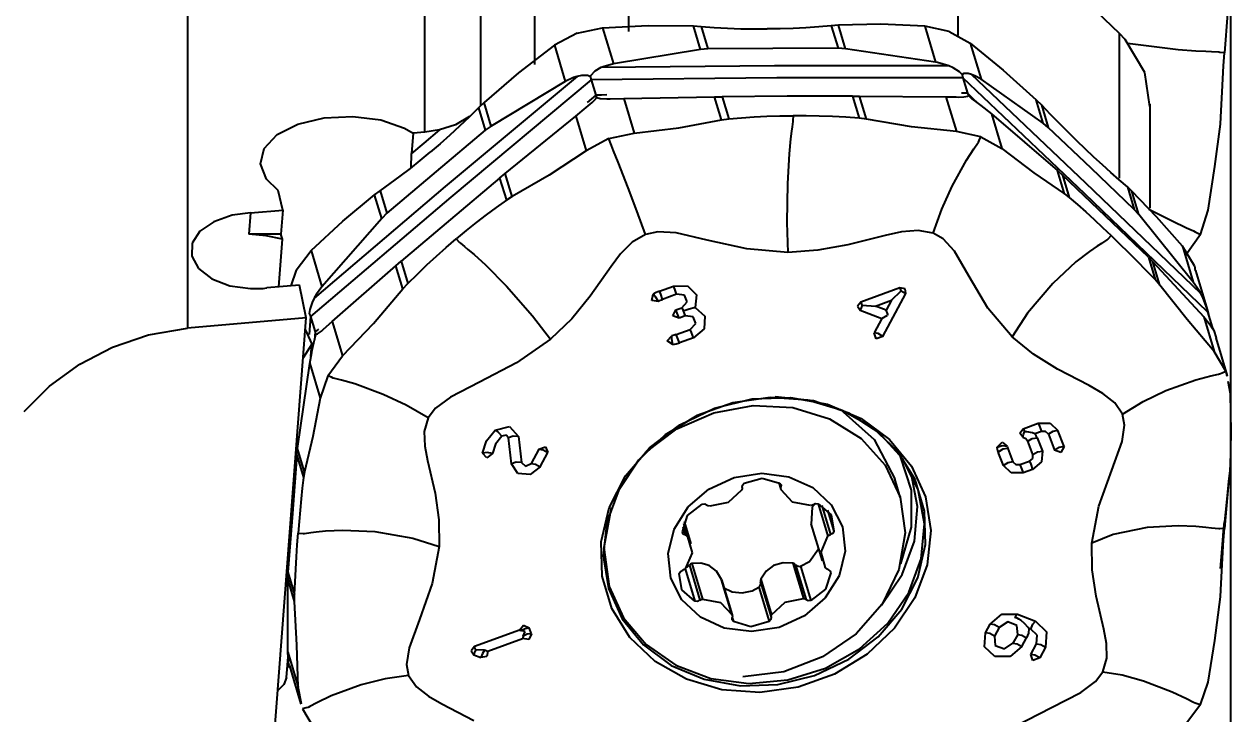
# Model space of a CAD drawing. Extents: x -70 to 148, y -70 to 126.
# Drawn here: x 94.71 to 123.14, y 42.43 to 58.61 of the extents above; entities that cross this region are included whole.
import ezdxf

# ---------------------------------------------------------------- set-up
doc = ezdxf.new("R2010")
doc.units = 0
doc.layers.add('1', color=4, linetype='Continuous')
doc.layers.add('2', color=7, linetype='Continuous')
doc.styles.get("Standard").update_dxf_attribs({"font": 'Monospac821 BT', "height": 3.5})
doc.styles.add('STANDARD 3.5 mm', font='Monospac821 BT.shx', dxfattribs={"height": 3.5})
doc.dimstyles.new('AM_DIN', dxfattribs={"dimtxt": 3.5, "dimasz": 2.5, "dimexe": 2, "dimexo": 1, "dimgap": 1, "dimtad": 1, "dimtoh": 1, "dimdsep": 46, "dimtxsty": 'STANDARD 3.5 mm', "dimsah": 1, "dimcen": 0.09, "dimadec": 0, "dimazin": 2, "dimtp": 1, "dimtm": 1e-09, "dimtfac": 1, "dimtdec": 4, "dimtmove": 0, "dimatfit": 3, "dimfxl": 1, "dimtolj": 1, "dimtzin": 0, "dimarcsym": 0})
doc.dimstyles.get("Standard").update_dxf_attribs({"dimtxt": 3.5, "dimasz": 2.5, "dimexe": 1.25, "dimexo": 0, "dimtad": 1, "dimtoh": 1, "dimdsep": 46, "dimtxsty": 'STANDARD', "dimsah": 1, "dimcen": 0.09, "dimazin": 2, "dimtp": 1, "dimtm": 1, "dimtfac": 1, "dimtdec": 4, "dimtmove": 0, "dimatfit": 3, "dimfxl": 1, "dimtolj": 1, "dimtzin": 0, "dimarcsym": 0})

# ---------------------------------------------------------------- blocks, each defined once
blk = doc.blocks.new('VDDIM_DEFAULT')
at = {"linetype": 'Continuous', "lineweight": -2, "extrusion": (0, 0, -1)}
blk.add_hatch(color=0, dxfattribs=at).paths.add_polyline_path([(0, 0), (1, -0.1665), (1, 0.1665)], flags=0)
blk = doc.blocks.new('*D355D')
at = {"layer": '2'}
for p, q in [((60, 44.466), (60, 112.267)), ((123.012, 71), (123.012, 112.267)), ((60, 110.267), (123.012, 110.267))]:
    blk.add_line(p, q, dxfattribs=at)
at = {"layer": '2', "xscale": 2.5, "yscale": 2.5, "rotation": 180}
blk.add_blockref('VDDIM_DEFAULT', (60, 110.267), dxfattribs=at)
at = {"layer": '2', "xscale": 2.5, "yscale": 2.5}
blk.add_blockref('VDDIM_DEFAULT', (123.012, 110.267), dxfattribs=at)
at = {"layer": '2', "insert": (91.506, 111.267), "char_height": 3.5, "attachment_point": 8, "style": 'STANDARD 3.5 mm'}
blk.add_mtext('63', dxfattribs=at)
blk = doc.blocks.new('*D355E')
at = {"layer": '2'}
for p, q in [((124, 70), (147.927, 70)), ((145.927, 70), (145.927, -70)), ((124, -70), (147.927, -70))]:
    blk.add_line(p, q, dxfattribs=at)
at = {"layer": '2', "xscale": 2.5, "yscale": 2.5}
for p, rotation in [((145.927, 70), 89.99999999999426), ((145.927, -70), 269.9999999999828)]:
    blk.add_blockref('VDDIM_DEFAULT', p, dxfattribs=dict(at, rotation=rotation))
at = {"layer": '2', "insert": (144.927, -0.068), "char_height": 3.5, "attachment_point": 8, "rotation": 90, "style": 'STANDARD 3.5 mm'}
blk.add_mtext('ø140', dxfattribs=at)
blk = doc.blocks.new('*D355F')
at = {"layer": '2'}
for p, q in [((123.909, 62.391), (139.927, 62.391)), ((137.927, 62.391), (137.927, -62.551)), ((123.909, -62.551), (139.927, -62.551))]:
    blk.add_line(p, q, dxfattribs=at)
at = {"layer": '2', "xscale": 2.5, "yscale": 2.5}
for p, rotation in [((137.927, 62.391), 89.99999999999426), ((137.927, -62.551), 269.9999999999828)]:
    blk.add_blockref('VDDIM_DEFAULT', p, dxfattribs=dict(at, rotation=rotation))
at = {"layer": '2', "insert": (136.927, -0.08), "char_height": 3.5, "attachment_point": 8, "rotation": 90, "style": 'STANDARD 3.5 mm'}
blk.add_mtext('ø125', dxfattribs=at)
blk = doc.blocks.new('*D3573')
at = {"layer": '2'}
for p, q in [((0, 0), (0, 121.877)), ((123.022, 0), (123.022, 121.877)), ((0, 120.627), (123.022, 120.627))]:
    blk.add_line(p, q, dxfattribs=at)
at = {"layer": '2', "xscale": 2.5, "yscale": 2.5, "rotation": 180}
blk.add_blockref('VDDIM_DEFAULT', (0, 120.627), dxfattribs=at)
at = {"layer": '2', "xscale": 2.5, "yscale": 2.5}
blk.add_blockref('VDDIM_DEFAULT', (123.022, 120.627), dxfattribs=at)
at = {"layer": '2', "insert": (61.511, 121.252), "char_height": 3.5, "attachment_point": 8}
blk.add_mtext('123', dxfattribs=at)

msp = doc.modelspace()

# ---------------------------------------------------------------- linework, layer by layer
at = {"layer": '1'}
for p, q in [((108.89, 63.01), (108.89, 58.444)), ((106.693, 57.664), (106.693, 62.301)), ((105.417, 61.303), (105.417, 56.698)), ((98.544, 60.596), (98.544, 51.478)), ((104.11, 56.079), (104.11, 60.832)), ((118.563, 60.179), (120.412, 58.393)), ((116.623, 59.413), (116.623, 58.35)), ((122.948, 58.866), (122.923, 58.556)), ((108.285, 58.531), (109.35, 58.585)), ((109.35, 58.585), (110.416, 58.572)), ((110.416, 58.572), (110.594, 58.562)), ((110.582, 58.019), (110.416, 58.572)), ((110.594, 58.562), (110.905, 58.538)), ((110.594, 58.562), (110.752, 58.034)), ((113.651, 58.578), (113.355, 58.551)), ((113.818, 58.589), (113.651, 58.578)), ((113.651, 58.578), (113.809, 58.049)), ((114.812, 58.612), (113.818, 58.589)), ((113.983, 58.036), (113.818, 58.589)), ((115.845, 58.569), (114.812, 58.612)), ((116.419, 58.444), (115.845, 58.569)), ((115.845, 58.569), (116.098, 57.722)), ((107.691, 58.4), (107.156, 58.118)), ((107.691, 58.4), (108.285, 58.531)), ((108.285, 58.531), (108.538, 57.684)), ((110.905, 58.538), (111.215, 58.521)), ((111.215, 58.521), (111.525, 58.508)), ((111.525, 58.508), (111.834, 58.502)), ((111.834, 58.502), (112.143, 58.502)), ((112.45, 58.505), (112.143, 58.502)), ((112.755, 58.515), (112.45, 58.505)), ((113.056, 58.53), (112.755, 58.515)), ((113.355, 58.551), (113.056, 58.53)), ((116.419, 58.444), (116.911, 58.167)), ((120.412, 55.001), (120.412, 58.393)), ((120.543, 58.257), (120.412, 58.393)), ((122.923, 58.556), (122.899, 58.248)), ((107.156, 58.118), (106.313, 57.473)), ((107.156, 58.118), (107.409, 57.271)), ((110.582, 58.019), (108.538, 57.684)), ((110.752, 58.034), (110.582, 58.019)), ((112.28, 58.044), (110.752, 58.034)), ((113.809, 58.049), (112.28, 58.044)), ((113.983, 58.036), (113.809, 58.049)), ((116.098, 57.722), (113.983, 58.036)), ((116.911, 58.167), (117.165, 57.32)), ((116.911, 58.167), (117.682, 57.531)), ((121.006, 57.483), (120.543, 58.257)), ((121.789, 58.014), (120.601, 58.16)), ((122.208, 57.983), (121.789, 58.014)), ((122.899, 58.248), (122.878, 57.94)), ((116.139, 57.715), (116.098, 57.722)), ((116.411, 57.634), (116.139, 57.715)), ((122.442, 57.97), (122.208, 57.983)), ((122.573, 57.963), (122.442, 57.97)), ((122.74, 57.955), (122.573, 57.963)), ((122.768, 57.952), (122.74, 57.955)), ((122.878, 57.94), (122.768, 57.952)), ((122.857, 57.633), (122.878, 57.94)), ((106.313, 57.473), (105.505, 56.775)), ((108.103, 57.509), (108.003, 57.405)), ((108.245, 57.593), (108.103, 57.509)), ((112.322, 57.634), (108.245, 57.593)), ((108.299, 57.616), (108.245, 57.593)), ((108.538, 57.684), (108.299, 57.616)), ((116.411, 57.634), (112.322, 57.634)), ((116.512, 57.587), (116.411, 57.634)), ((116.657, 57.492), (116.512, 57.587)), ((116.722, 57.432), (116.657, 57.492)), ((116.762, 57.454), (116.722, 57.432)), ((116.722, 57.432), (116.729, 57.378)), ((116.864, 57.454), (116.762, 57.454)), ((116.941, 57.435), (116.864, 57.454)), ((117.017, 57.405), (116.941, 57.435)), ((119.624, 54.882), (116.941, 57.435)), ((117.682, 57.531), (118.458, 56.84)), ((121.126, 56.679), (121.006, 57.483)), ((122.839, 57.329), (122.857, 57.633)), ((107.685, 57.388), (104.594, 54.806)), ((108.019, 57.308), (104.72, 54.553)), ((107.409, 57.271), (105.67, 56.222)), ((107.599, 57.361), (107.409, 57.271)), ((107.685, 57.388), (107.599, 57.361)), ((107.787, 57.409), (107.685, 57.388)), ((107.93, 57.408), (107.787, 57.409)), ((107.994, 57.388), (107.93, 57.408)), ((108.003, 57.405), (107.994, 57.388)), ((107.994, 57.388), (108.019, 57.308)), ((112.37, 57.353), (108.019, 57.308)), ((108.019, 57.308), (108.126, 56.949)), ((116.736, 57.352), (112.37, 57.353)), ((116.729, 57.378), (116.736, 57.352)), ((119.6, 54.629), (116.736, 57.352)), ((116.736, 57.352), (116.843, 56.993)), ((117.165, 57.32), (117.017, 57.405)), ((118.624, 56.288), (117.165, 57.32)), ((122.822, 57.027), (122.839, 57.329)), ((108.023, 56.864), (107.919, 56.778)), ((108.126, 56.949), (108.023, 56.864)), ((108.043, 56.773), (108.123, 56.862)), ((108.123, 56.862), (108.142, 56.893)), ((108.255, 56.951), (108.126, 56.949)), ((108.126, 56.949), (108.142, 56.893)), ((108.142, 56.893), (108.151, 56.889)), ((108.151, 56.889), (108.228, 56.869)), ((108.228, 56.869), (108.386, 56.861)), ((108.383, 56.953), (108.255, 56.951)), ((108.386, 56.861), (108.464, 56.862)), ((108.464, 56.862), (108.782, 56.871)), ((108.782, 56.871), (110.914, 56.91)), ((108.782, 56.871), (109.025, 56.058)), ((110.914, 56.91), (111.088, 56.912)), ((111.077, 56.365), (110.914, 56.91)), ((112.616, 56.923), (111.088, 56.912)), ((111.088, 56.912), (111.245, 56.389)), ((114.145, 56.928), (112.616, 56.923)), ((114.145, 56.928), (114.301, 56.405)), ((114.145, 56.928), (114.315, 56.927)), ((114.315, 56.927), (116.342, 56.909)), ((114.478, 56.382), (114.315, 56.927)), ((116.342, 56.909), (116.585, 56.096)), ((116.342, 56.909), (116.582, 56.905)), ((116.582, 56.905), (116.63, 56.904)), ((116.63, 56.904), (116.761, 56.905)), ((116.776, 56.994), (116.709, 56.994)), ((116.761, 56.905), (116.855, 56.926)), ((116.843, 56.993), (116.776, 56.994)), ((116.971, 56.873), (116.843, 56.993)), ((116.843, 56.993), (116.87, 56.937)), ((116.855, 56.926), (116.87, 56.937)), ((116.87, 56.937), (116.878, 56.929)), ((116.878, 56.929), (116.951, 56.862)), ((116.951, 56.862), (117.093, 56.753)), ((117.098, 56.752), (116.971, 56.873)), ((122.807, 56.729), (122.822, 57.027)), ((105.375, 56.653), (105.154, 56.434)), ((105.505, 56.775), (105.375, 56.653)), ((105.375, 56.653), (105.533, 56.124)), ((105.67, 56.222), (105.505, 56.775)), ((107.653, 56.458), (107.903, 56.657)), ((107.903, 56.657), (108.043, 56.773)), ((117.093, 56.753), (117.159, 56.704)), ((117.159, 56.704), (117.408, 56.507)), ((118.458, 56.84), (118.583, 56.719)), ((118.624, 56.288), (118.458, 56.84)), ((118.583, 56.719), (118.79, 56.503)), ((118.583, 56.719), (118.741, 56.191)), ((121.136, 54.299), (121.136, 56.735)), ((122.794, 56.433), (122.807, 56.729)), ((101.135, 56.268), (101.75, 56.416)), ((101.75, 56.416), (102.423, 56.449)), ((102.423, 56.449), (103.078, 56.365)), ((103.078, 56.365), (103.638, 56.172)), ((105.163, 56.444), (104.836, 56.25)), ((105.154, 56.434), (104.929, 56.22)), ((106.002, 55.113), (107.653, 56.458)), ((107.653, 56.458), (107.896, 55.645)), ((110.07, 56.18), (111.077, 56.365)), ((111.077, 56.365), (111.245, 56.389)), ((111.245, 56.389), (111.54, 56.416)), ((111.54, 56.416), (111.839, 56.437)), ((111.839, 56.437), (112.141, 56.452)), ((112.141, 56.452), (112.445, 56.462)), ((112.445, 56.462), (112.753, 56.465)), ((112.746, 56.329), (112.729, 56.204)), ((112.748, 56.355), (112.746, 56.329)), ((112.753, 56.465), (112.748, 56.355)), ((113.061, 56.465), (112.753, 56.465)), ((113.37, 56.458), (113.061, 56.465)), ((113.68, 56.446), (113.37, 56.458)), ((113.991, 56.428), (113.68, 56.446)), ((114.301, 56.405), (113.991, 56.428)), ((114.478, 56.382), (114.301, 56.405)), ((115.532, 56.207), (114.478, 56.382)), ((117.408, 56.507), (118.956, 55.178)), ((117.408, 56.507), (117.652, 55.694)), ((118.741, 56.191), (118.624, 56.288)), ((118.79, 56.503), (118.997, 56.292)), ((118.997, 56.292), (119.202, 56.085)), ((122.78, 56.267), (122.794, 56.433)), ((100.345, 55.699), (100.648, 56.021)), ((100.648, 56.021), (101.135, 56.268)), ((103.638, 56.172), (103.836, 56.059)), ((103.836, 56.059), (103.8, 55.576)), ((104.11, 56.079), (103.836, 56.059)), ((104.459, 56.132), (104.09, 55.821)), ((104.459, 56.132), (104.11, 56.079)), ((105.533, 56.124), (104.378, 55.153)), ((104.836, 56.25), (104.459, 56.132)), ((104.702, 56.012), (104.473, 55.809)), ((104.929, 56.22), (104.702, 56.012)), ((105.67, 56.222), (105.533, 56.124)), ((108.431, 55.927), (109.025, 56.058)), ((109.025, 56.058), (110.07, 56.18)), ((112.716, 56.106), (112.694, 55.924)), ((112.729, 56.204), (112.716, 56.106)), ((116.585, 56.096), (115.532, 56.207)), ((117.159, 55.971), (116.585, 56.096)), ((119.747, 55.231), (118.741, 56.191)), ((119.202, 56.085), (119.406, 55.884)), ((122.649, 55.275), (122.78, 56.267)), ((104.09, 55.821), (103.8, 55.576)), ((104.473, 55.809), (104.241, 55.61)), ((108.431, 55.927), (107.896, 55.645)), ((108.463, 55.844), (108.431, 55.927)), ((108.478, 55.803), (108.463, 55.844)), ((108.492, 55.77), (108.478, 55.803)), ((108.542, 55.644), (108.492, 55.77)), ((112.694, 55.924), (112.66, 55.572)), ((116.993, 55.687), (117.079, 55.813)), ((117.079, 55.813), (117.101, 55.847)), ((117.101, 55.847), (117.121, 55.887)), ((117.121, 55.887), (117.159, 55.971)), ((117.159, 55.971), (117.652, 55.694)), ((119.406, 55.884), (119.61, 55.688)), ((100.26, 55.338), (100.345, 55.699)), ((103.794, 55.246), (103.8, 55.576)), ((104.008, 55.416), (104.241, 55.61)), ((107.896, 55.645), (107.033, 55.068)), ((108.648, 55.379), (108.542, 55.644)), ((112.66, 55.572), (112.62, 54.877)), ((116.82, 55.42), (116.993, 55.687)), ((117.652, 55.694), (118.402, 55.126)), ((119.812, 55.496), (119.61, 55.688)), ((120.012, 55.311), (119.812, 55.496)), ((100.399, 54.979), (100.26, 55.338)), ((104.378, 55.153), (103.224, 54.176)), ((103.538, 55.047), (103.774, 55.228)), ((103.774, 55.228), (104.008, 55.416)), ((108.883, 54.772), (108.648, 55.379)), ((116.488, 54.81), (116.82, 55.42)), ((119.119, 54.633), (118.956, 55.178)), ((118.956, 55.178), (119.077, 55.069)), ((120.755, 54.265), (119.747, 55.231)), ((120.209, 55.132), (120.012, 55.311)), ((122.495, 54.246), (122.649, 55.275)), ((100.67, 54.713), (100.399, 54.979)), ((103.066, 54.705), (103.303, 54.873)), ((103.303, 54.873), (103.538, 55.047)), ((105.869, 55.002), (104.714, 54.031)), ((105.869, 55.002), (106.002, 55.113)), ((105.869, 55.002), (106.026, 54.48)), ((106.166, 54.568), (106.002, 55.113)), ((107.033, 55.068), (106.166, 54.568)), ((112.62, 54.877), (112.61, 53.959)), ((118.402, 55.126), (119.119, 54.633)), ((120.083, 54.109), (119.077, 55.069)), ((119.077, 55.069), (119.233, 54.546)), ((122.32, 52.29), (119.624, 54.882)), ((120.404, 54.959), (120.209, 55.132)), ((120.597, 54.793), (120.404, 54.959)), ((100.78, 54.247), (100.67, 54.713)), ((104.594, 54.806), (101.516, 52.184)), ((102.187, 53.993), (102.936, 54.607)), ((102.936, 54.607), (103.066, 54.705)), ((103.101, 54.055), (102.936, 54.607)), ((103.066, 54.705), (103.224, 54.176)), ((109.085, 54.237), (108.883, 54.772)), ((116.248, 54.273), (116.488, 54.81)), ((119.119, 54.633), (119.233, 54.546)), ((122.478, 51.86), (119.6, 54.629)), ((120.699, 54.697), (120.597, 54.793)), ((120.597, 54.793), (120.755, 54.265)), ((121.28, 54.089), (120.699, 54.697)), ((120.865, 54.145), (120.699, 54.697)), ((104.72, 54.553), (101.434, 51.753)), ((105.789, 54.312), (105.553, 54.137)), ((106.026, 54.48), (105.789, 54.312)), ((106.166, 54.568), (106.026, 54.48)), ((119.233, 54.546), (119.425, 54.38)), ((119.425, 54.38), (119.62, 54.208)), ((99.592, 54.128), (99.16, 53.979)), ((100.021, 54.186), (99.592, 54.128)), ((100.021, 54.186), (99.983, 53.684)), ((100.021, 54.186), (100.78, 54.247)), ((100.78, 54.247), (100.737, 53.688)), ((103.101, 54.055), (101.699, 52.453)), ((103.224, 54.176), (103.101, 54.055)), ((104.714, 54.031), (103.56, 53.055)), ((105.553, 54.137), (105.318, 53.956)), ((109.292, 53.679), (109.085, 54.237)), ((116.039, 53.713), (116.248, 54.273)), ((119.62, 54.208), (119.818, 54.029)), ((119.818, 54.029), (120.017, 53.844)), ((121.09, 53.143), (120.083, 54.109)), ((120.865, 54.145), (120.755, 54.265)), ((122.145, 52.557), (120.865, 54.145)), ((121.104, 54.274), (121.645, 53.997)), ((121.892, 53.404), (121.28, 54.089)), ((122.313, 53.675), (122.495, 54.246)), ((98.834, 53.753), (98.655, 53.473)), ((99.16, 53.979), (98.834, 53.753)), ((101.445, 53.301), (102.187, 53.993)), ((105.084, 53.768), (104.851, 53.574)), ((105.318, 53.956), (105.084, 53.768)), ((109.583, 53.74), (109.292, 53.679)), ((110.012, 53.715), (109.583, 53.74)), ((112.61, 53.959), (112.632, 53.259)), ((115.299, 53.739), (114.913, 53.655)), ((115.688, 53.774), (115.299, 53.739)), ((116.039, 53.713), (115.688, 53.774)), ((120.017, 53.844), (120.22, 53.652)), ((121.645, 53.997), (121.982, 53.838)), ((121.982, 53.838), (122.15, 53.762)), ((122.15, 53.762), (122.192, 53.742)), ((122.192, 53.742), (122.233, 53.72)), ((98.655, 53.473), (98.644, 53.17)), ((100.737, 53.688), (99.983, 53.684)), ((100.389, 53.649), (99.983, 53.684)), ((100.774, 53.566), (100.389, 53.649)), ((100.688, 52.447), (100.774, 53.566)), ((100.774, 53.566), (100.737, 53.688)), ((104.618, 53.375), (104.851, 53.574)), ((104.851, 53.574), (104.928, 53.493)), ((104.928, 53.493), (104.947, 53.475)), ((104.947, 53.475), (105.047, 53.393)), ((108.977, 53.496), (108.708, 53.226)), ((109.292, 53.679), (108.977, 53.496)), ((110.742, 53.548), (110.012, 53.715)), ((111.668, 53.34), (110.742, 53.548)), ((114.913, 53.655), (114.038, 53.436)), ((116.278, 53.574), (116.039, 53.713)), ((116.54, 53.284), (116.278, 53.574)), ((119.989, 53.468), (119.889, 53.404)), ((120.116, 53.552), (119.989, 53.468)), ((120.137, 53.57), (120.116, 53.552)), ((120.22, 53.652), (120.137, 53.57)), ((120.423, 53.455), (120.22, 53.652)), ((120.628, 53.254), (120.423, 53.455)), ((122.313, 53.675), (121.966, 53.19)), ((122.233, 53.72), (122.313, 53.675)), ((98.644, 53.17), (98.805, 52.879)), ((101.098, 52.838), (101.445, 53.301)), ((101.445, 53.301), (101.699, 52.453)), ((104.162, 52.964), (104.389, 53.172)), ((104.389, 53.172), (104.618, 53.375)), ((105.047, 53.393), (105.125, 53.329)), ((105.125, 53.329), (105.269, 53.207)), ((105.269, 53.207), (105.536, 52.965)), ((108.708, 53.226), (108.482, 52.927)), ((112.632, 53.259), (111.668, 53.34)), ((113.337, 53.31), (112.632, 53.259)), ((114.038, 53.436), (113.337, 53.31)), ((116.885, 52.694), (116.54, 53.284)), ((119.71, 53.281), (119.392, 53.035)), ((119.889, 53.404), (119.71, 53.281)), ((120.833, 53.048), (120.628, 53.254)), ((122.169, 52.945), (121.892, 53.404)), ((121.892, 53.404), (122.145, 52.557)), ((98.805, 52.879), (99.118, 52.638)), ((101.942, 51.64), (103.433, 52.945)), ((103.433, 52.945), (103.56, 53.055)), ((103.596, 52.4), (103.433, 52.945)), ((103.56, 53.055), (103.716, 52.532)), ((103.938, 52.75), (104.162, 52.964)), ((105.536, 52.965), (106.031, 52.466)), ((108.482, 52.927), (107.991, 52.229)), ((119.392, 53.035), (118.846, 52.531)), ((121.04, 52.837), (120.833, 53.048)), ((121.09, 53.143), (121.247, 52.62)), ((121.09, 53.143), (121.197, 53.035)), ((121.197, 53.035), (122.389, 51.744)), ((121.36, 52.49), (121.197, 53.035)), ((122.169, 52.945), (122.192, 52.828)), ((99.118, 52.638), (99.542, 52.475)), ((101.098, 52.838), (100.97, 52.471)), ((103.716, 52.532), (103.938, 52.75)), ((117.327, 51.949), (116.885, 52.694)), ((121.247, 52.62), (121.04, 52.837)), ((121.36, 52.49), (121.247, 52.62)), ((122.488, 51.896), (122.207, 52.832)), ((99.542, 52.475), (100.026, 52.407)), ((100.026, 52.407), (100.324, 52.414)), ((100.324, 52.414), (100.41, 52.423)), ((101.169, 52.488), (100.41, 52.423)), ((101.327, 51.726), (101.169, 52.488)), ((101.699, 52.453), (101.571, 52.28)), ((102.907, 51.588), (103.596, 52.4)), ((103.596, 52.4), (103.716, 52.532)), ((106.031, 52.466), (106.637, 51.773)), ((109.543, 52.317), (109.472, 52.277)), ((109.618, 52.349), (109.543, 52.317)), ((109.618, 52.349), (109.947, 52.469)), ((109.649, 52.276), (109.618, 52.349)), ((109.947, 52.469), (110.276, 52.47)), ((109.977, 52.396), (109.947, 52.469)), ((110.022, 52.276), (109.977, 52.396)), ((110.276, 52.47), (110.49, 52.26)), ((115.259, 52.427), (114.347, 52.093)), ((115.066, 52.135), (115.29, 52.353)), ((115.385, 52.405), (115.259, 52.427)), ((115.271, 52.4), (115.259, 52.427)), ((115.29, 52.353), (115.271, 52.4)), ((115.29, 52.353), (115.348, 52.326)), ((115.348, 52.326), (115.402, 52.291)), ((115.402, 52.291), (115.385, 52.405)), ((118.846, 52.531), (118.255, 51.832)), ((122, 51.684), (121.36, 52.49)), ((122.271, 52.375), (122.145, 52.557)), ((122.32, 52.29), (122.271, 52.375)), ((101.468, 52.082), (101.416, 51.918)), ((101.516, 52.184), (101.468, 52.082)), ((101.571, 52.28), (101.516, 52.184)), ((107.991, 52.229), (107.559, 51.702)), ((109.437, 52.13), (109.472, 52.277)), ((109.599, 52.109), (109.437, 52.13)), ((109.529, 52.216), (109.472, 52.277)), ((109.599, 52.109), (109.529, 52.216)), ((109.599, 52.109), (109.644, 52.135)), ((109.644, 52.135), (109.693, 52.156)), ((109.693, 52.156), (109.649, 52.276)), ((110.022, 52.276), (109.693, 52.156)), ((110.21, 52.255), (110.022, 52.276)), ((110.144, 51.959), (110.271, 52.096)), ((110.271, 52.096), (110.21, 52.255)), ((110.49, 52.26), (110.46, 51.965)), ((114.347, 52.093), (114.267, 51.996)), ((114.359, 52.066), (114.347, 52.093)), ((114.377, 52.019), (114.359, 52.066)), ((114.689, 51.998), (115.066, 52.135)), ((114.863, 51.288), (115.402, 52.291)), ((115.066, 52.135), (114.941, 51.903)), ((122.373, 52.183), (122.32, 52.29)), ((122.441, 52.018), (122.373, 52.183)), ((101.416, 51.918), (101.401, 51.827)), ((101.401, 51.827), (101.425, 51.778)), ((101.434, 51.753), (101.417, 51.542)), ((101.425, 51.778), (101.434, 51.753)), ((101.434, 51.753), (101.542, 51.395)), ((106.637, 51.773), (107.063, 51.222)), ((109.932, 51.771), (110.006, 51.909)), ((110.08, 51.716), (109.932, 51.771)), ((110.006, 51.909), (110.144, 51.959)), ((110.036, 51.835), (110.006, 51.909)), ((110.08, 51.716), (110.036, 51.835)), ((110.219, 51.766), (110.08, 51.716)), ((110.144, 51.959), (110.156, 51.932)), ((110.156, 51.932), (110.175, 51.886)), ((110.175, 51.886), (110.198, 51.895)), ((110.175, 51.886), (110.197, 51.828)), ((110.197, 51.828), (110.219, 51.766)), ((110.198, 51.895), (110.316, 51.936)), ((110.407, 51.745), (110.219, 51.766)), ((110.316, 51.936), (110.435, 51.963)), ((110.469, 51.586), (110.407, 51.745)), ((110.435, 51.963), (110.46, 51.965)), ((110.46, 51.965), (110.682, 51.762)), ((110.682, 51.762), (110.664, 51.467)), ((114.267, 51.996), (114.332, 51.899)), ((114.351, 51.961), (114.332, 51.899)), ((114.332, 51.899), (114.837, 51.709)), ((114.377, 52.019), (114.351, 51.961)), ((114.377, 52.019), (114.689, 51.998)), ((114.941, 51.903), (114.689, 51.998)), ((114.837, 51.709), (114.967, 51.782)), ((114.98, 51.807), (114.941, 51.903)), ((114.98, 51.807), (114.967, 51.782)), ((117.894, 51.277), (117.327, 51.949)), ((118.255, 51.832), (117.894, 51.277)), ((122.389, 51.744), (122.632, 50.931)), ((122.389, 51.744), (122.539, 51.559)), ((122.471, 51.933), (122.441, 52.018)), ((122.472, 51.934), (122.471, 51.933)), ((122.471, 51.933), (122.478, 51.86)), ((122.488, 51.895), (122.472, 51.934)), ((122.478, 51.86), (122.585, 51.501)), ((122.509, 51.802), (122.488, 51.895)), ((97.633, 51.322), (98.544, 51.478)), ((101.327, 51.726), (98.544, 51.478)), ((100.485, 40.691), (101.327, 51.726)), ((101.417, 51.542), (101.4, 51.331)), ((101.615, 51.458), (101.579, 51.426)), ((101.689, 51.412), (101.735, 51.454)), ((101.735, 51.454), (101.942, 51.64)), ((101.942, 51.64), (102.185, 50.827)), ((102.185, 50.827), (102.907, 51.588)), ((107.559, 51.702), (107.063, 51.222)), ((110.341, 51.449), (110.469, 51.586)), ((110.664, 51.467), (110.416, 51.256)), ((114.837, 51.709), (114.653, 51.367)), ((122.632, 50.931), (122, 51.684)), ((122.539, 51.559), (122.596, 51.472)), ((122.585, 51.501), (122.62, 51.438)), ((122.596, 51.472), (122.617, 51.438)), ((96.786, 51.034), (97.633, 51.322)), ((101.306, 51.447), (101.464, 51.103)), ((101.512, 51.132), (101.545, 51.294)), ((101.534, 51.302), (101.527, 51.21)), ((101.542, 51.395), (101.534, 51.302)), ((101.579, 51.426), (101.542, 51.395)), ((101.542, 51.395), (101.549, 51.331)), ((101.545, 51.294), (101.549, 51.331)), ((101.549, 51.331), (101.554, 51.331)), ((101.554, 51.331), (101.598, 51.344)), ((101.598, 51.344), (101.689, 51.412)), ((107.063, 51.222), (106.268, 50.664)), ((109.803, 51.184), (109.91, 51.304)), ((109.929, 51.097), (109.803, 51.184)), ((109.962, 51.314), (109.91, 51.304)), ((109.913, 51.223), (109.91, 51.304)), ((109.929, 51.097), (109.913, 51.223)), ((110.013, 51.329), (109.962, 51.314)), ((110.013, 51.329), (110.341, 51.449)), ((110.043, 51.256), (110.013, 51.329)), ((110.088, 51.136), (110.043, 51.256)), ((110.416, 51.256), (110.088, 51.136)), ((110.372, 51.376), (110.341, 51.449)), ((110.416, 51.256), (110.372, 51.376)), ((114.706, 51.231), (114.653, 51.367)), ((114.751, 51.351), (114.653, 51.367)), ((114.863, 51.288), (114.706, 51.231)), ((114.863, 51.288), (114.751, 51.351)), ((118.396, 50.868), (117.894, 51.277)), ((122.617, 51.438), (122.62, 51.438)), ((122.62, 51.438), (122.624, 51.426)), ((122.624, 51.426), (122.678, 51.255)), ((122.948, 50.358), (122.679, 51.255)), ((96.019, 50.636), (96.786, 51.034)), ((101.464, 51.103), (101.255, 50.787)), ((101.412, 50.654), (101.459, 50.909)), ((101.442, 50.817), (101.464, 51.103)), ((101.459, 50.909), (101.472, 50.964)), ((101.472, 50.964), (101.512, 51.132)), ((109.929, 51.097), (110.009, 51.112)), ((110.009, 51.112), (110.088, 51.136)), ((122.909, 50.472), (122.632, 50.931)), ((95.309, 50.119), (96.019, 50.636)), ((101.128, 48.655), (101.412, 50.654)), ((101.412, 50.654), (101.656, 49.841)), ((101.838, 50.365), (102.185, 50.827)), ((106.268, 50.664), (105.399, 50.213)), ((118.955, 50.52), (118.396, 50.868)), ((101.838, 50.365), (101.656, 49.841)), ((101.923, 50.327), (101.838, 50.365)), ((101.965, 50.309), (101.923, 50.327)), ((119.701, 50.132), (118.955, 50.52)), ((122.203, 50.271), (122.559, 50.363)), ((122.559, 50.363), (122.737, 50.402)), ((122.737, 50.402), (122.781, 50.414)), ((122.781, 50.414), (122.824, 50.432)), ((122.824, 50.432), (122.909, 50.472)), ((122.909, 50.472), (122.932, 50.355)), ((94.714, 49.526), (95.309, 50.119)), ((102.004, 50.297), (101.965, 50.309)), ((102.159, 50.259), (102.004, 50.297)), ((102.475, 50.172), (102.159, 50.259)), ((103.139, 49.926), (102.475, 50.172)), ((105.399, 50.213), (104.712, 49.859)), ((120.021, 49.95), (119.701, 50.132)), ((121.497, 50.019), (122.203, 50.271)), ((122.955, 50.238), (123.012, 49.949)), ((101.656, 49.841), (101.482, 48.935)), ((103.675, 49.673), (103.139, 49.926)), ((104.712, 49.859), (104.367, 49.603)), ((110.911, 49.604), (111.793, 49.819)), ((112.22, 49.852), (111.343, 49.73)), ((111.793, 49.819), (112.693, 49.851)), ((113.09, 49.791), (112.22, 49.852)), ((113.231, 49.777), (112.332, 49.872)), ((112.693, 49.851), (113.561, 49.696)), ((113.906, 49.551), (113.09, 49.791)), ((114.061, 49.489), (113.231, 49.777)), ((120.303, 49.73), (120.021, 49.95)), ((120.485, 49.461), (120.966, 49.76)), ((120.966, 49.76), (121.497, 50.019)), ((123.012, 49.949), (123.022, 49.044)), ((104.194, 49.379), (103.675, 49.673)), ((104.367, 49.603), (104.194, 49.379)), ((110.03, 49.118), (110.893, 49.495)), ((110.094, 49.215), (110.911, 49.604)), ((111.343, 49.73), (110.506, 49.432)), ((110.893, 49.495), (111.82, 49.664)), ((111.82, 49.664), (112.746, 49.616)), ((112.746, 49.616), (113.608, 49.352)), ((113.561, 49.696), (114.35, 49.363)), ((113.862, 49.579), (114.66, 48.869)), ((114.624, 49.144), (113.906, 49.551)), ((114.774, 49.024), (114.061, 49.489)), ((120.485, 49.461), (120.303, 49.73)), ((104.194, 49.379), (104.1, 49.059)), ((109.384, 48.674), (110.094, 49.215)), ((110.506, 49.432), (109.755, 48.975)), ((113.608, 49.352), (114.348, 48.892)), ((114.35, 49.363), (115.019, 48.87)), ((118.153, 49.121), (118.505, 49.25)), ((118.505, 49.25), (118.784, 49.251)), ((118.505, 49.25), (118.535, 49.177)), ((118.784, 49.251), (118.967, 49.076)), ((120.473, 48.818), (120.532, 49.204)), ((120.532, 49.204), (120.485, 49.461)), ((101.482, 48.935), (101.292, 48.11)), ((104.1, 49.059), (104.11, 48.713)), ((105.562, 48.836), (105.762, 49.089)), ((105.762, 49.089), (106.101, 49.172)), ((105.762, 49.089), (105.835, 49.041)), ((105.922, 48.947), (105.771, 48.757)), ((105.835, 49.041), (105.922, 48.947)), ((106.019, 48.971), (105.922, 48.947)), ((106.079, 48.905), (106.019, 48.971)), ((106.188, 48.946), (106.079, 48.905)), ((106.146, 48.293), (106.079, 48.905)), ((106.101, 49.172), (106.312, 48.941)), ((106.312, 48.941), (106.188, 48.946)), ((106.312, 48.941), (106.379, 48.328)), ((109.755, 48.975), (109.129, 48.382)), ((109.29, 48.561), (110.03, 49.118)), ((115.205, 48.594), (114.624, 49.144)), ((115.328, 48.411), (114.774, 49.024)), ((118.073, 49.019), (118.153, 49.121)), ((118.148, 48.924), (118.073, 49.019)), ((118.148, 48.924), (118.162, 48.987)), ((118.148, 48.924), (118.218, 48.888)), ((118.153, 49.121), (118.165, 49.094)), ((118.162, 48.987), (118.184, 49.048)), ((118.165, 49.094), (118.184, 49.048)), ((118.187, 49.048), (118.184, 49.048)), ((118.24, 49.048), (118.187, 49.048)), ((118.37, 49.024), (118.24, 49.048)), ((118.365, 48.89), (118.483, 48.908)), ((118.428, 49.001), (118.37, 49.024)), ((118.58, 49.057), (118.428, 49.001)), ((118.459, 48.957), (118.428, 49.001)), ((118.483, 48.908), (118.459, 48.957)), ((118.483, 48.908), (118.604, 48.594)), ((118.535, 49.177), (118.58, 49.057)), ((118.679, 49.057), (118.58, 49.057)), ((118.745, 48.995), (118.679, 49.057)), ((118.849, 49.058), (118.745, 48.995)), ((118.745, 48.995), (118.89, 48.619)), ((118.967, 49.076), (118.849, 49.058)), ((119.112, 48.7), (118.967, 49.076)), ((123.022, 49.044), (123.012, 48.22)), ((101.111, 48.496), (101.128, 48.655)), ((101.292, 48.11), (101.128, 48.655)), ((104.11, 48.713), (104.175, 48.373)), ((105.468, 48.543), (105.562, 48.836)), ((105.771, 48.757), (105.701, 48.536)), ((106.789, 48.639), (106.61, 48.306)), ((106.789, 48.639), (106.946, 48.696)), ((106.789, 48.639), (106.887, 48.623)), ((106.887, 48.623), (106.998, 48.56)), ((106.946, 48.696), (106.998, 48.56)), ((108.822, 48.011), (109.384, 48.674)), ((114.348, 48.892), (114.913, 48.266)), ((114.66, 48.869), (115.138, 47.948)), ((115.019, 48.87), (115.531, 48.244)), ((117.546, 48.691), (117.663, 48.804)), ((117.546, 48.691), (117.657, 48.723)), ((117.552, 48.631), (117.546, 48.691)), ((117.569, 48.573), (117.552, 48.631)), ((117.673, 48.637), (117.569, 48.573)), ((117.657, 48.723), (117.781, 48.708)), ((117.663, 48.804), (117.781, 48.708)), ((117.791, 48.655), (117.673, 48.637)), ((117.781, 48.708), (117.783, 48.681)), ((117.783, 48.681), (117.791, 48.655)), ((117.791, 48.655), (117.912, 48.341)), ((118.218, 48.888), (118.261, 48.827)), ((118.261, 48.827), (118.365, 48.89)), ((118.382, 48.513), (118.261, 48.827)), ((118.994, 48.683), (118.89, 48.619)), ((119.039, 48.563), (118.89, 48.619)), ((119.112, 48.7), (118.994, 48.683)), ((119.112, 48.7), (119.039, 48.563)), ((120.231, 48.151), (120.473, 48.818)), ((101.111, 48.496), (101.006, 47.129)), ((101.111, 48.496), (101.267, 47.973)), ((104.175, 48.373), (104.356, 47.605)), ((105.577, 48.563), (105.468, 48.543)), ((105.572, 48.435), (105.468, 48.543)), ((105.701, 48.536), (105.572, 48.435)), ((105.701, 48.536), (105.577, 48.563)), ((106.256, 48.334), (106.146, 48.293)), ((106.379, 48.328), (106.256, 48.334)), ((106.379, 48.328), (106.479, 48.239)), ((106.82, 48.227), (106.998, 48.56)), ((109.129, 48.382), (108.663, 47.686)), ((115.618, 47.928), (115.205, 48.594)), ((115.53, 47.676), (115.268, 48.495)), ((115.689, 47.685), (115.328, 48.411)), ((117.69, 48.259), (117.569, 48.573)), ((117.912, 48.341), (117.794, 48.323)), ((117.912, 48.341), (117.978, 48.278)), ((118.077, 48.278), (118.3, 48.36)), ((118.3, 48.36), (118.376, 48.423)), ((118.3, 48.36), (118.331, 48.287)), ((118.585, 48.344), (118.375, 48.167)), ((118.376, 48.423), (118.382, 48.513)), ((118.382, 48.513), (118.486, 48.576)), ((118.486, 48.576), (118.604, 48.594)), ((118.604, 48.594), (118.585, 48.344)), ((101.292, 48.11), (101.267, 47.973)), ((106.296, 48.073), (106.146, 48.293)), ((106.588, 48.045), (106.296, 48.073)), ((106.479, 48.239), (106.61, 48.306)), ((106.82, 48.227), (106.588, 48.045)), ((106.61, 48.306), (106.708, 48.289)), ((106.708, 48.289), (106.82, 48.227)), ((111.371, 47.977), (112.019, 48.077)), ((112.019, 48.077), (112.654, 47.995)), ((114.913, 48.266), (115.267, 47.518)), ((115.673, 47.293), (115.523, 48.08)), ((115.531, 48.244), (115.858, 47.519)), ((117.794, 48.323), (117.69, 48.259)), ((117.874, 48.084), (117.69, 48.259)), ((118.152, 48.085), (117.874, 48.084)), ((117.978, 48.278), (118.077, 48.278)), ((118.077, 48.278), (118.108, 48.205)), ((118.108, 48.205), (118.152, 48.085)), ((118.375, 48.167), (118.152, 48.085)), ((118.331, 48.287), (118.375, 48.167)), ((119.929, 47.305), (120.231, 48.151)), ((123.003, 48.137), (122.974, 47.882)), ((123.003, 48.083), (122.974, 47.836)), ((123.012, 48.288), (123.003, 48.137)), ((123.012, 48.22), (123.003, 48.083)), ((101.267, 47.973), (101.239, 47.726)), ((108.437, 47.26), (108.822, 48.011)), ((110.775, 47.705), (111.371, 47.977)), ((111.558, 47.742), (111.565, 47.796)), ((111.565, 47.796), (111.605, 47.84)), ((111.605, 47.84), (112.031, 47.961)), ((112.031, 47.961), (112.439, 47.844)), ((112.42, 47.856), (112.468, 47.694)), ((112.439, 47.844), (112.472, 47.801)), ((112.442, 47.842), (112.47, 47.746)), ((112.472, 47.801), (112.47, 47.746)), ((112.654, 47.995), (113.216, 47.739)), ((115.267, 47.518), (115.138, 47.948)), ((115.841, 47.184), (115.618, 47.928)), ((122.974, 47.882), (122.948, 47.634)), ((122.974, 47.836), (122.948, 47.583)), ((101.239, 47.726), (101.212, 47.473)), ((104.356, 47.605), (104.446, 46.986)), ((108.663, 47.686), (108.381, 46.924)), ((110.289, 47.287), (110.775, 47.705)), ((111.547, 47.68), (111.231, 47.389)), ((111.559, 47.711), (111.547, 47.68)), ((111.558, 47.742), (111.559, 47.711)), ((112.465, 47.715), (112.47, 47.746)), ((112.471, 47.685), (112.465, 47.715)), ((112.744, 47.396), (112.471, 47.685)), ((113.216, 47.739), (113.648, 47.335)), ((115.267, 47.518), (115.382, 46.674)), ((115.534, 46.807), (115.53, 47.676)), ((115.836, 46.889), (115.689, 47.685)), ((115.858, 47.519), (115.983, 46.732)), ((122.948, 47.634), (122.923, 47.393)), ((122.948, 47.583), (122.923, 47.322)), ((101.187, 47.212), (101.164, 46.945)), ((101.212, 47.473), (101.187, 47.212)), ((108.25, 46.463), (108.437, 47.26)), ((108.482, 47.267), (108.313, 46.336)), ((109.961, 46.765), (110.289, 47.287)), ((110.28, 47.081), (110.624, 47.347)), ((110.624, 47.347), (110.685, 47.354)), ((110.685, 47.354), (110.736, 47.329)), ((110.764, 47.311), (110.736, 47.329)), ((110.797, 47.303), (110.764, 47.311)), ((111.231, 47.389), (110.797, 47.303)), ((113.165, 47.315), (112.744, 47.396)), ((113.199, 47.323), (113.165, 47.315)), ((113.203, 47.276), (113.175, 46.88)), ((113.229, 47.342), (113.199, 47.323)), ((113.269, 47.363), (113.203, 47.276)), ((113.229, 47.342), (113.285, 47.367)), ((113.285, 47.367), (113.345, 47.361)), ((113.345, 47.361), (113.648, 47.098)), ((113.345, 47.361), (113.573, 46.6)), ((113.427, 47.32), (113.632, 46.636)), ((113.564, 47.211), (113.712, 46.715)), ((113.648, 47.335), (113.91, 46.821)), ((115.603, 46.482), (115.673, 47.293)), ((119.767, 46.435), (119.929, 47.305)), ((122.923, 47.393), (122.899, 47.161)), ((122.923, 47.322), (122.899, 47.055)), ((101.006, 47.129), (100.902, 45.756)), ((101.164, 46.945), (101.142, 46.671)), ((104.446, 46.986), (104.45, 46.358)), ((108.381, 46.924), (108.299, 46.137)), ((110.157, 46.697), (110.28, 47.081)), ((110.363, 46.416), (110.204, 46.946)), ((113.648, 47.098), (113.712, 46.715)), ((115.861, 46.401), (115.841, 47.184)), ((122.857, 46.718), (122.878, 46.936)), ((122.899, 47.161), (122.878, 46.936)), ((122.899, 47.055), (122.878, 46.781)), ((101.122, 46.393), (101.142, 46.671)), ((101.142, 46.671), (101.258, 46.663)), ((101.258, 46.663), (101.287, 46.662)), ((101.287, 46.662), (101.442, 46.682)), ((101.442, 46.682), (101.563, 46.698)), ((101.563, 46.698), (101.784, 46.722)), ((101.784, 46.722), (102.192, 46.742)), ((102.192, 46.742), (102.94, 46.711)), ((102.94, 46.711), (103.834, 46.555)), ((109.822, 46.189), (109.961, 46.765)), ((110.177, 46.647), (110.157, 46.697)), ((110.167, 46.818), (110.226, 46.619)), ((110.226, 46.619), (110.177, 46.647)), ((110.186, 46.897), (110.28, 46.584)), ((113.174, 46.885), (113.433, 46.021)), ((113.573, 46.6), (113.599, 46.622)), ((113.599, 46.622), (113.632, 46.636)), ((113.685, 46.665), (113.632, 46.636)), ((113.712, 46.715), (113.685, 46.665)), ((113.91, 46.821), (113.974, 46.247)), ((115.382, 46.674), (115.238, 45.816)), ((115.279, 45.952), (115.534, 46.807)), ((115.761, 46.071), (115.836, 46.889)), ((115.983, 46.732), (115.9, 45.928)), ((120.264, 46.639), (119.767, 46.435)), ((121.063, 46.802), (120.264, 46.639)), ((121.789, 46.841), (121.063, 46.802)), ((122.208, 46.825), (121.789, 46.841)), ((122.442, 46.804), (122.208, 46.825)), ((122.573, 46.789), (122.442, 46.804)), ((122.74, 46.771), (122.573, 46.789)), ((122.768, 46.771), (122.74, 46.771)), ((122.878, 46.781), (122.768, 46.771)), ((122.839, 46.509), (122.857, 46.718)), ((122.857, 46.503), (122.878, 46.781)), ((101.103, 46.111), (101.122, 46.393)), ((103.834, 46.555), (104.45, 46.358)), ((104.45, 46.358), (104.288, 45.487)), ((108.271, 45.662), (108.25, 46.463)), ((110.226, 46.619), (110.257, 46.606)), ((110.257, 46.606), (110.28, 46.584)), ((110.28, 46.584), (110.385, 46.211)), ((113.411, 46.226), (113.573, 46.6)), ((115.315, 45.697), (115.603, 46.482)), ((115.678, 45.622), (115.861, 46.401)), ((119.771, 45.807), (119.767, 46.435)), ((122.822, 46.309), (122.839, 46.509)), ((122.839, 46.22), (122.857, 46.503)), ((101.087, 45.823), (101.103, 46.111)), ((108.299, 46.137), (108.422, 45.369)), ((108.313, 46.336), (108.435, 45.418)), ((109.886, 45.616), (109.822, 46.189)), ((110.385, 46.211), (110.223, 45.836)), ((113.139, 46.003), (113.35, 46.298)), ((113.516, 45.853), (113.411, 46.226)), ((113.974, 46.247), (113.835, 45.672)), ((115.468, 45.279), (115.761, 46.071)), ((122.794, 45.937), (122.807, 46.118)), ((122.807, 46.118), (122.822, 46.309)), ((122.822, 45.933), (122.839, 46.22)), ((101.072, 45.531), (101.087, 45.823)), ((110.083, 45.721), (110.11, 45.771)), ((110.11, 45.771), (110.164, 45.801)), ((110.197, 45.814), (110.164, 45.801)), ((110.223, 45.836), (110.197, 45.814)), ((110.223, 45.836), (110.451, 45.076)), ((110.251, 45.878), (110.273, 45.883)), ((110.273, 45.883), (110.303, 45.9)), ((110.303, 45.9), (110.32, 45.916)), ((110.348, 45.94), (110.32, 45.916)), ((110.32, 45.916), (110.566, 45.095)), ((110.381, 45.954), (110.348, 45.94)), ((110.589, 45.967), (110.381, 45.954)), ((110.381, 45.954), (110.63, 45.122)), ((110.783, 45.909), (110.589, 45.967)), ((110.957, 45.774), (110.783, 45.909)), ((111.075, 45.584), (110.957, 45.774)), ((112.122, 45.774), (111.999, 45.589)), ((112.296, 45.907), (112.122, 45.774)), ((112.518, 45.976), (112.296, 45.907)), ((112.75, 45.966), (112.518, 45.976)), ((112.75, 45.966), (112.999, 45.134)), ((112.784, 45.953), (112.75, 45.966)), ((112.813, 45.929), (112.784, 45.953)), ((112.813, 45.929), (113.059, 45.108)), ((112.813, 45.929), (112.843, 45.905)), ((112.843, 45.905), (112.879, 45.892)), ((112.879, 45.892), (112.916, 45.891)), ((112.916, 45.891), (112.931, 45.895)), ((112.931, 45.895), (113.139, 46.003)), ((112.931, 45.895), (113.172, 45.09)), ((113.539, 45.831), (113.516, 45.853)), ((113.569, 45.818), (113.539, 45.831)), ((113.569, 45.818), (113.618, 45.789)), ((113.618, 45.789), (113.638, 45.739)), ((113.626, 45.778), (113.638, 45.739)), ((115.238, 45.816), (114.845, 45.007)), ((115.9, 45.928), (115.612, 45.149)), ((119.862, 45.188), (119.771, 45.807)), ((122.78, 45.84), (122.794, 45.937)), ((122.807, 45.64), (122.822, 45.933)), ((100.896, 45.607), (100.902, 45.756)), ((100.896, 43.88), (100.896, 45.607)), ((101.059, 45.062), (100.896, 45.607)), ((100.902, 45.756), (101.058, 45.233)), ((101.058, 45.233), (101.072, 45.531)), ((104.288, 45.487), (103.987, 44.641)), ((108.499, 44.901), (108.271, 45.662)), ((110.147, 45.102), (109.886, 45.616)), ((110.147, 45.338), (110.083, 45.721)), ((111.075, 45.584), (111.324, 44.751)), ((111.077, 45.573), (111.075, 45.584)), ((111.327, 44.743), (111.078, 45.575)), ((111.999, 45.589), (111.989, 45.553)), ((111.989, 45.553), (111.992, 45.516)), ((111.99, 45.457), (111.995, 45.493)), ((111.992, 45.516), (112.238, 44.695)), ((111.995, 45.493), (111.992, 45.516)), ((111.999, 45.589), (112.248, 44.756)), ((113.835, 45.672), (113.506, 45.149)), ((113.638, 45.739), (113.516, 45.355)), ((114.829, 44.983), (115.315, 45.697)), ((115.302, 44.888), (115.678, 45.622)), ((122.794, 45.343), (122.807, 45.64)), ((101.059, 45.062), (101.058, 45.233)), ((108.422, 45.369), (108.742, 44.659)), ((108.435, 45.418), (108.772, 44.682)), ((110.451, 45.076), (110.147, 45.338)), ((111.116, 45.398), (111.325, 45.295)), ((111.325, 45.295), (111.56, 45.267)), ((111.56, 45.267), (111.792, 45.317)), ((111.792, 45.317), (111.95, 45.402)), ((111.95, 45.402), (111.974, 45.426)), ((111.95, 45.402), (112.191, 44.597)), ((111.974, 45.426), (111.99, 45.457)), ((113.516, 45.355), (113.172, 45.09)), ((114.974, 44.559), (115.468, 45.279)), ((122.78, 45.172), (122.794, 45.343)), ((101.109, 44.04), (101.059, 45.062)), ((110.58, 44.697), (110.147, 45.102)), ((110.51, 45.069), (110.451, 45.076)), ((110.566, 45.095), (110.51, 45.069)), ((110.566, 45.095), (110.596, 45.113)), ((110.596, 45.113), (110.63, 45.122)), ((110.63, 45.122), (111.052, 45.04)), ((111.052, 45.04), (111.324, 44.751)), ((112.248, 44.756), (112.565, 45.048)), ((112.565, 45.048), (112.999, 45.134)), ((112.999, 45.134), (113.032, 45.125)), ((113.506, 45.149), (113.02, 44.731)), ((113.032, 45.125), (113.059, 45.108)), ((113.111, 45.083), (113.059, 45.108)), ((113.172, 45.09), (113.111, 45.083)), ((114.845, 45.007), (114.232, 44.306)), ((115.612, 45.149), (115.135, 44.437)), ((120.042, 44.42), (119.862, 45.188)), ((122.649, 44.149), (122.78, 45.172)), ((103.987, 44.641), (103.745, 43.975)), ((108.922, 44.221), (108.499, 44.901)), ((108.742, 44.659), (109.242, 44.047)), ((108.772, 44.682), (109.305, 44.054)), ((111.141, 44.441), (110.58, 44.697)), ((111.324, 44.751), (111.331, 44.721)), ((111.324, 44.636), (111.325, 44.69)), ((111.357, 44.593), (111.324, 44.636)), ((111.331, 44.721), (111.325, 44.69)), ((111.327, 44.694), (111.357, 44.593)), ((112.231, 44.64), (112.191, 44.597)), ((112.238, 44.695), (112.231, 44.64)), ((112.237, 44.726), (112.248, 44.756)), ((112.238, 44.695), (112.237, 44.726)), ((113.02, 44.731), (112.424, 44.459)), ((114.752, 44.239), (115.302, 44.888)), ((117.381, 44.533), (117.655, 44.765)), ((117.655, 44.765), (118.019, 44.767)), ((117.96, 44.693), (117.99, 44.74)), ((117.983, 44.684), (117.96, 44.693)), ((117.99, 44.681), (117.983, 44.684)), ((117.99, 44.74), (118.019, 44.767)), ((118.012, 44.671), (117.99, 44.681)), ((118.048, 44.652), (118.012, 44.671)), ((118.019, 44.767), (118.44, 44.608)), ((118.102, 44.619), (118.048, 44.652)), ((106.333, 44.393), (105.278, 44.007)), ((106.333, 44.393), (106.429, 44.507)), ((106.333, 44.393), (106.35, 44.391)), ((106.35, 44.391), (106.367, 44.388)), ((106.367, 44.388), (106.464, 44.435)), ((106.47, 44.359), (106.367, 44.388)), ((106.421, 44.25), (106.47, 44.359)), ((106.429, 44.507), (106.562, 44.446)), ((106.464, 44.435), (106.562, 44.446)), ((106.615, 44.307), (106.562, 44.446)), ((111.777, 44.359), (111.141, 44.441)), ((111.765, 44.475), (111.357, 44.593)), ((112.191, 44.597), (111.765, 44.475)), ((112.424, 44.459), (111.777, 44.359)), ((114.309, 43.955), (114.974, 44.559)), ((115.135, 44.437), (114.495, 43.831)), ((117.27, 44.328), (117.381, 44.533)), ((117.479, 44.517), (117.381, 44.533)), ((117.59, 44.454), (117.479, 44.517)), ((117.59, 44.454), (117.48, 44.249)), ((117.792, 44.587), (117.59, 44.454)), ((118.008, 44.505), (117.792, 44.587)), ((118.024, 44.291), (118.008, 44.505)), ((118.184, 44.552), (118.102, 44.619)), ((118.268, 44.454), (118.184, 44.552)), ((118.282, 44.434), (118.268, 44.454)), ((118.282, 44.434), (118.274, 44.321)), ((118.336, 44.414), (118.282, 44.434)), ((118.336, 44.414), (118.381, 44.534)), ((118.482, 44.274), (118.336, 44.414)), ((118.381, 44.534), (118.44, 44.608)), ((118.44, 44.608), (118.704, 44.355)), ((118.704, 44.355), (118.677, 43.995)), ((120.108, 44.08), (120.042, 44.42)), ((105.588, 43.9), (106.408, 44.2)), ((106.41, 44.211), (106.408, 44.2)), ((106.557, 44.177), (106.408, 44.2)), ((106.421, 44.25), (106.41, 44.211)), ((106.517, 44.296), (106.421, 44.25)), ((106.615, 44.307), (106.517, 44.296)), ((106.615, 44.307), (106.557, 44.177)), ((109.516, 43.657), (108.922, 44.221)), ((114.232, 44.306), (113.442, 43.764)), ((114.059, 43.71), (114.752, 44.239)), ((117.246, 44.002), (117.27, 44.328)), ((117.368, 44.312), (117.27, 44.328)), ((117.48, 44.249), (117.368, 44.312)), ((117.48, 44.249), (117.495, 44.035)), ((117.712, 43.953), (117.913, 44.086)), ((118.024, 44.291), (117.913, 44.086)), ((117.913, 44.086), (118.011, 44.07)), ((118.011, 44.07), (118.123, 44.007)), ((118.024, 44.291), (118.122, 44.275)), ((118.122, 44.275), (118.233, 44.212)), ((118.123, 44.007), (118.233, 44.212)), ((118.274, 44.321), (118.233, 44.212)), ((118.33, 43.82), (118.467, 44.075)), ((118.467, 44.075), (118.482, 44.274)), ((118.467, 44.075), (118.565, 44.058)), ((120.118, 43.733), (120.108, 44.08)), ((122.495, 43.175), (122.649, 44.149)), ((100.896, 43.88), (101.139, 43.067)), ((100.914, 43.647), (100.896, 43.88)), ((101.139, 43.067), (101.109, 44.04)), ((103.745, 43.975), (103.686, 43.588)), ((105.278, 44.007), (105.199, 43.91)), ((105.199, 43.91), (105.264, 43.814)), ((105.282, 43.875), (105.264, 43.814)), ((105.264, 43.814), (105.431, 43.751)), ((105.29, 43.98), (105.278, 44.007)), ((105.309, 43.934), (105.282, 43.875)), ((105.309, 43.934), (105.29, 43.98)), ((105.513, 43.926), (105.309, 43.934)), ((105.465, 43.849), (105.431, 43.751)), ((105.566, 43.779), (105.431, 43.751)), ((105.513, 43.926), (105.465, 43.849)), ((105.513, 43.926), (105.539, 43.921)), ((105.539, 43.921), (105.584, 43.903)), ((105.588, 43.9), (105.566, 43.779)), ((105.584, 43.903), (105.588, 43.9)), ((109.242, 44.047), (109.896, 43.565)), ((109.305, 44.054), (110.002, 43.57)), ((113.512, 43.501), (114.309, 43.955)), ((114.495, 43.831), (113.726, 43.363)), ((117.485, 43.773), (117.246, 44.002)), ((117.495, 44.035), (117.712, 43.953)), ((118.123, 44.007), (117.849, 43.775)), ((118.383, 43.683), (118.33, 43.82)), ((118.428, 43.803), (118.33, 43.82)), ((118.54, 43.741), (118.428, 43.803)), ((118.677, 43.995), (118.54, 43.741)), ((118.565, 44.058), (118.677, 43.995)), ((100.868, 43.283), (100.905, 43.766)), ((100.908, 43.566), (100.942, 43.519)), ((100.924, 43.598), (100.914, 43.647)), ((100.936, 43.554), (100.924, 43.598)), ((100.935, 43.554), (101.203, 42.657)), ((103.686, 43.588), (103.733, 43.332)), ((110.25, 43.242), (109.516, 43.657)), ((109.896, 43.565), (110.668, 43.24)), ((110.002, 43.57), (110.822, 43.261)), ((113.442, 43.764), (112.535, 43.419)), ((112.63, 43.225), (113.512, 43.501)), ((113.259, 43.33), (114.059, 43.71)), ((117.849, 43.775), (117.485, 43.773)), ((118.54, 43.741), (118.383, 43.683)), ((120.024, 43.414), (120.118, 43.733)), ((100.868, 43.283), (100.808, 43.116)), ((103.185, 43.254), (102.619, 43.111)), ((103.733, 43.332), (103.185, 43.254)), ((103.733, 43.332), (103.915, 43.063)), ((111.084, 42.996), (110.25, 43.242)), ((110.668, 43.24), (111.517, 43.088)), ((110.822, 43.261), (111.715, 43.144)), ((112.535, 43.419), (111.575, 43.298)), ((111.715, 43.144), (112.63, 43.225)), ((112.396, 43.119), (113.259, 43.33)), ((113.726, 43.363), (112.871, 43.059)), ((119.851, 43.19), (120.024, 43.414)), ((120.024, 43.414), (120.477, 43.342)), ((120.477, 43.342), (120.978, 43.204)), ((100.808, 43.116), (100.659, 42.967)), ((101.219, 42.661), (101.139, 43.067)), ((102.619, 43.111), (101.916, 42.849)), ((103.915, 43.063), (104.197, 42.842)), ((111.974, 42.934), (111.084, 42.996)), ((111.517, 43.088), (112.396, 43.119)), ((112.871, 43.059), (111.974, 42.934)), ((118.819, 42.58), (119.506, 42.934)), ((119.506, 42.934), (119.851, 43.19)), ((120.978, 43.204), (121.645, 42.948)), ((121.645, 42.948), (121.982, 42.79)), ((122.313, 42.651), (122.495, 43.175)), ((101.581, 42.687), (101.418, 42.602)), ((101.916, 42.849), (101.581, 42.687)), ((104.197, 42.842), (104.516, 42.661)), ((104.516, 42.661), (105.263, 42.273)), ((122.313, 42.651), (121.966, 42.188)), ((121.982, 42.79), (122.15, 42.707)), ((122.15, 42.707), (122.192, 42.687)), ((122.192, 42.687), (122.233, 42.674)), ((122.233, 42.674), (122.313, 42.651)), ((101.331, 42.568), (101.242, 42.544)), ((101.242, 42.544), (101.519, 42.085)), ((101.376, 42.582), (101.331, 42.568)), ((101.418, 42.602), (101.376, 42.582)), ((117.95, 42.129), (118.819, 42.58))]:
    msp.add_line(p, q, dxfattribs=at)

# ---------------------------------------------------------------- dimensions: what is measured, and where the dimension line sits
at = {"layer": '2'}
dim = msp.add_linear_dim(base=(-45.805, 120.627), p1=(0, 0), p2=(123.022, 0), text='123', dimstyle='STANDARD', dxfattribs=at)
dim.commit()
dim.dimension.update_dxf_attribs({"geometry": '*D3573', "text_midpoint": (0, 0)})
dim = msp.add_linear_dim(base=(123.012, 110.267), p1=(60, 43.466), p2=(123.012, 70), text='63', dimstyle='AM_DIN', override={"dimtm": 0}, dxfattribs=at)
dim.commit()
dim.dimension.update_dxf_attribs({"geometry": '*D355D', "text_midpoint": (91.506, 113.078)})
for base, p1, p2, text, override, picture, middle in [((145.927, -70), (123, 70), (123, -70), 'ø<>', {"dimtp": 0, "dimtm": 0}, '*D355E', (145.927, -0.068)), ((137.927, -62.551), (122.909, 62.391), (122.909, -62.551), 'ø125', {"dimtm": 0}, '*D355F', (137.927, -0.08))]:
    dim = msp.add_linear_dim(base=base, p1=p1, p2=p2, angle=90, text=text, dimstyle='AM_DIN', override=override, dxfattribs=at)
    dim.commit()
    dim.dimension.update_dxf_attribs({"geometry": picture, "text_midpoint": middle, "dimtype": 160})

doc.saveas('drawing.dxf')
